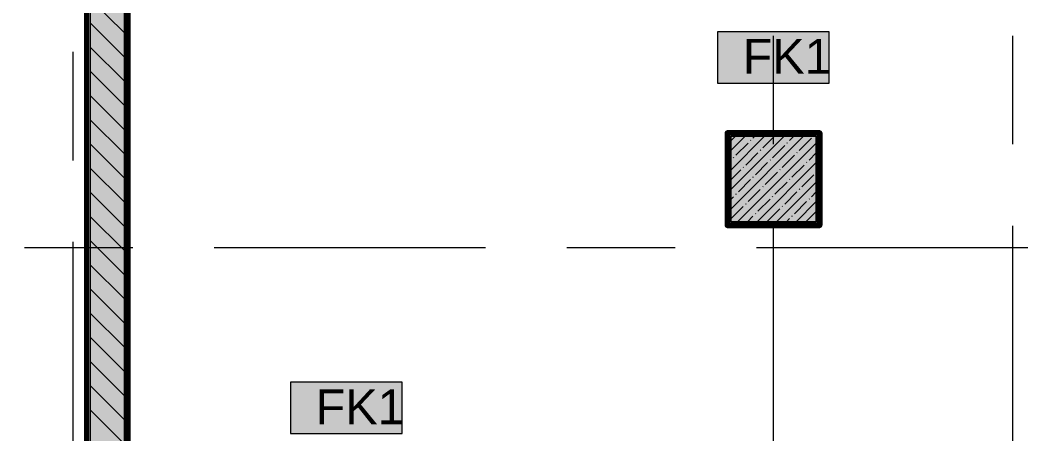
# Model space of a CAD drawing. Header units: millimetres. Extents: x -3817 to 677485, y -22715 to 103890.
# Drawn here: x 618335 to 624234, y 15787 to 18206 of the extents above; entities that cross this region are included whole.
import ezdxf

# ---------------------------------------------------------------- set-up
doc = ezdxf.new("R2010")
doc.units = ezdxf.units.MM
doc.layers.add('PDF _Геометрия', color=7, linetype='Continuous', true_color=0x1d1d1d)
doc.layers.add('PDF _Сплошная заливка', color=7, linetype='Continuous', true_color=0xffffff)
doc.layers.add('PDF _Текст', color=7, linetype='Continuous')
doc.styles.add('PDF GOST-Common', font='arial.ttf')

msp = doc.modelspace()

# ---------------------------------------------------------------- hatches: boundary and pattern name
at = {"layer": 'PDF _Сплошная заливка', "transparency": 33554559}
h = msp.add_hatch(color=256, dxfattribs=at)
h.paths.add_polyline_path([(618945.5, 14196.9), (618945.5, 18576.9), (618745.5, 18576.9), (618745.5, 14196.9)], flags=0)
h.paths.add_polyline_path([(618888.3, 19176.9), (618945.5, 19176.9), (618945.5, 28376.9), (618745.5, 28376.9), (618745.5, 19176.9)], flags=0)
for points in [[(623015.5, 17526.9), (623015.5, 17546.9), (622475.5, 17546.9), (622475.5, 17526.9), (622995.5, 17526.9)], [(622995.5, 17006.9), (623015.5, 17006.9), (623015.5, 17026.9), (622495.5, 17026.9), (622495.5, 17006.9)]]:
    msp.add_hatch(color=256, dxfattribs=at).paths.add_polyline_path(points)

# ---------------------------------------------------------------- linework, layer by layer
at = {"layer": 'PDF _Геометрия', "color": 9, "lineweight": 9, "true_color": 0xc0c0c0}
for points in [[(618965.5, 15497.9), (618965.5, 28756.9), (619295.5, 28756.9), (619295.5, 28776.9), (619295.5, 28976.9), (618945.5, 28976.9), (618945.5, 28776.9), (618945.5, 15496.9), (618945.5, 28376.9), (618745.5, 28376.9), (618745.5, 19176.9)], [(618745.5, 18576.9), (618745.5, 14196.9), (618945.5, 14196.9), (618945.5, 15476.9), (620835.5, 15476.9), (620635.5, 15476.9), (618945.5, 15476.9), (618945.5, 15276.9), (620635.5, 15276.9), (620635.5, 13776.9), (618945.5, 13776.9)]]:
    msp.add_lwpolyline(points, dxfattribs=at)
at = {"layer": 'PDF _Геометрия', "color": 231, "lineweight": 70, "true_color": 0xff80c0}
for points in [[(618965.5, 28776.9), (618965.5, 15497.9)], [(620856.5, 13776.9), (620856.5, 15497.9), (620855.5, 15497.9), (618966.5, 15497.9), (618966.5, 28755.9), (619295.5, 28755.9), (619295.5, 28756.9), (618966.5, 28756.9), (618966.5, 28776.9)], [(618325.5, 13796.9), (618325.5, 14196.9), (618725.5, 14196.9), (618725.5, 14197.9), (618725.5, 18555.9), (618724.5, 18555.9), (618724.5, 14197.9), (618324.5, 14197.9), (618324.5, 14196.9), (618324.5, 13797.9), (612965.5, 13797.9), (612965.5, 13796.9), (618312.4, 13796.9)]]:
    msp.add_lwpolyline(points, dxfattribs=at)
at = {"layer": 'PDF _Геометрия', "lineweight": 9}
for points in [[(618945.5, 18131.2), (618745.5, 18331.2)], [(618945.5, 17989.8), (618745.5, 18189.8)], [(618945.5, 17848.4), (618745.5, 18048.4)], [(618945.5, 17706.9), (618745.5, 17906.9)], [(618945.5, 17565.5), (618745.5, 17765.5)], [(618945.5, 17424.1), (618745.5, 17624.1)], [(622495.5, 17443.2), (622579.1, 17526.9)], [(622495.5, 17329.2), (622693.2, 17526.9)], [(622495.5, 17215.1), (622807.2, 17526.9)], [(622495.5, 17101.1), (622921.3, 17526.9)], [(622495.5, 17500.2), (622522.1, 17526.9)], [(622625.1, 17515.9), (622636.1, 17526.9)], [(622682.2, 17458.8), (622750.2, 17526.9)], [(622839, 17501.6), (622864.2, 17526.9)], [(618945.5, 17282.7), (618745.5, 17482.7)], [(622525.3, 17416.1), (622596.6, 17487.3)], [(622535.3, 17026.9), (622995.5, 17487)], [(622610.9, 17501.6), (622613.2, 17504)], [(622739.2, 17401.8), (622810.5, 17473.1)], [(622824.7, 17487.3), (622827.1, 17489.7)], [(622896, 17444.6), (622967.3, 17515.9)], [(622511.1, 17401.8), (622513.5, 17404.2)], [(622582.4, 17359), (622653.6, 17430.3)], [(622667.9, 17444.6), (622670.3, 17447)], [(622796.2, 17344.8), (622867.5, 17416.1)], [(622881.7, 17430.3), (622884.1, 17432.7)], [(622953, 17387.6), (622995.5, 17430)], [(622495.5, 17386.2), (622496.8, 17387.6)], [(622568.1, 17344.8), (622570.5, 17347.2)], [(622639.4, 17302), (622710.7, 17373.3)], [(622649.3, 17026.9), (622995.5, 17373)], [(622724.9, 17387.6), (622727.3, 17389.9)], [(622853.2, 17287.8), (622924.5, 17359)], [(622938.8, 17373.3), (622941.1, 17375.7)], [(618945.5, 17141.2), (618745.5, 17341.2)], [(622495.5, 17272.1), (622553.9, 17330.5)], [(622625.1, 17287.8), (622627.5, 17290.1)], [(622696.4, 17245), (622767.7, 17316.3)], [(622781.9, 17330.5), (622784.3, 17332.9)], [(622910.3, 17230.7), (622981.5, 17302)], [(622539.6, 17202.2), (622610.9, 17273.5)], [(622682.2, 17230.7), (622684.5, 17233.1)], [(622753.4, 17188), (622824.7, 17259.3)], [(622763.4, 17026.9), (622995.5, 17258.9)], [(622839, 17273.5), (622841.3, 17275.9)], [(618945.5, 16999.8), (618745.5, 17199.8)], [(622495.5, 17158.1), (622511.1, 17173.7)], [(622525.3, 17188), (622527.7, 17190.3)], [(622596.6, 17145.2), (622667.9, 17216.5)], [(622739.2, 17173.7), (622741.6, 17176.1)], [(622810.5, 17130.9), (622881.7, 17202.2)], [(622896, 17216.5), (622898.4, 17218.9)], [(622967.3, 17173.7), (622995.5, 17201.9)], [(622496.8, 17045.4), (622568.1, 17116.7)], [(622582.4, 17130.9), (622584.7, 17133.3)], [(622653.6, 17088.2), (622724.9, 17159.5)], [(622796.2, 17116.7), (622798.6, 17119.1)], [(622867.5, 17073.9), (622938.8, 17145.2)], [(622877.4, 17026.9), (622995.5, 17144.9)], [(622953, 17159.5), (622955.4, 17161.8)], [(618945.5, 16858.4), (618745.5, 17058.4)], [(622592.3, 17026.9), (622625.1, 17059.7)], [(622639.4, 17073.9), (622641.8, 17076.3)], [(622710.7, 17031.2), (622781.9, 17102.4)], [(622853.2, 17059.7), (622855.6, 17062)], [(622934.5, 17026.9), (622995.5, 17087.8)], [(622820.4, 17026.9), (622839, 17045.4)], [(622991.5, 17026.9), (622995.5, 17030.8)], [(618945.5, 16717), (618745.5, 16917)], [(618945.5, 16575.6), (618745.5, 16775.6)], [(618945.5, 16434.1), (618745.5, 16634.1)], [(618945.5, 16292.7), (618745.5, 16492.7)], [(618945.5, 16151.3), (618745.5, 16351.3)], [(618945.5, 16009.9), (618745.5, 16209.9)], [(618945.5, 15868.5), (618745.5, 16068.5)], [(618945.5, 15727), (618745.5, 15927)]]:
    msp.add_lwpolyline(points, dxfattribs=at)
at = {"layer": 'PDF _Геометрия', "color": 253, "lineweight": 9, "true_color": 0x9b9b9b}
for points in [[(618945.5, 18183.7), (618946.7, 18183.7)], [(618958.4, 18173.7), (618953.4, 18182.4)], [(618955.6, 18131.9), (618950.6, 18123.2)], [(618962.5, 18105.6), (618957.4, 18114.3)], [(618945.5, 18061.7), (618946.7, 18061.7)], [(618955.4, 17996), (618950.4, 18004.7)], [(618962.7, 18022.3), (618957.6, 18013.6)], [(618965.5, 18039.5), (618961.5, 18046.3)], [(618945.5, 17970.3), (618946.7, 17970.3)], [(618958.6, 17954.2), (618953.6, 17945.5)], [(618948.3, 17886.3), (618945.5, 17891.3)], [(618965.5, 17905.2), (618964.7, 17903.9)], [(618945.5, 17848.4), (618946.7, 17848.4)], [(618952.4, 17818.3), (618947.4, 17827)], [(618945.5, 17726.5), (618946.7, 17726.5)], [(618957.5, 17708.5), (618952.5, 17699.8)], [(618965.5, 17661.3), (618963.6, 17658.2)], [(618945.5, 17635), (618946.7, 17635)], [(622484.1, 17537.8), (622479, 17529.1)], [(622560.3, 17543.2), (622558.2, 17546.9)], [(622594.3, 17543.6), (622604.3, 17543.6)], [(622685.7, 17543.6), (622695.8, 17543.6)], [(622729.8, 17536.7), (622724.8, 17528)], [(622738, 17540.2), (622734.2, 17546.9)], [(622746.7, 17543.6), (622756.7, 17543.6)], [(622779.7, 17529.1), (622774.7, 17537.8)], [(622797.8, 17532.6), (622794.5, 17526.9)], [(622847.7, 17533.1), (622842.7, 17541.9)], [(622886.5, 17526.9), (622884.3, 17530.7)], [(622899.1, 17543.6), (622909.1, 17543.6)], [(622990.5, 17543.6), (623000.6, 17543.6)], [(623015.5, 17543.8), (623012.1, 17538.1)], [(618945.5, 17513.1), (618946.7, 17513.1)], [(618957.6, 17504.5), (618952.6, 17513.2)], [(622475.5, 17513.1), (622482.4, 17513.1)], [(622495.2, 17496.2), (622490.2, 17487.5)], [(623014.3, 17488.5), (623009.2, 17497.2)], [(622995.5, 17452.1), (623000.6, 17452.1)], [(623015.5, 17425.5), (623013.3, 17429.2)], [(618945.5, 17391.2), (618946.7, 17391.2)], [(618952.3, 17394.7), (618947.3, 17386)], [(618965.5, 17368.9), (618960.7, 17377.1)], [(622475.5, 17391.2), (622482.4, 17391.2)], [(622489.3, 17361.4), (622484.3, 17370.1)], [(623015.5, 17360.9), (623015.1, 17360.4)], [(618948.2, 17326.7), (618945.5, 17321.9)], [(618945.5, 17299.7), (618946.7, 17299.7)], [(618959.4, 17285.1), (618954.4, 17276.4)], [(622495.5, 17313.7), (622493.2, 17309.8)], [(623011.3, 17310.8), (623006.2, 17319.5)], [(622475.5, 17269.3), (622482.4, 17269.3)], [(622495.5, 17228.9), (622492.5, 17234.1)], [(623000.1, 17269.2), (622995.5, 17277.2)], [(622995.5, 17269.3), (623000.6, 17269.3)], [(618945.5, 17177.8), (618946.7, 17177.8)], [(622475.5, 17177.8), (622482.4, 17177.8)], [(622995.5, 17208.3), (623000.6, 17208.3)], [(622996.7, 17206.6), (622995.5, 17204.4)], [(623004.2, 17201.2), (622999.2, 17209.9)], [(618951.6, 17149.1), (618946.6, 17157.8)], [(622995.5, 17116.9), (623000.6, 17116.9)], [(623008.3, 17133.1), (623003.3, 17141.8)], [(623015.5, 17117.1), (623014, 17114.6)], [(618947.1, 17081), (618945.5, 17078.1)], [(618945.5, 17055.9), (618946.7, 17055.9)], [(622475.5, 17055.9), (622482.4, 17055.9)], [(622495.5, 17069.9), (622492.1, 17064)], [(622997.1, 17091.5), (622995.5, 17094.4)], [(618958.3, 17039.3), (618953.3, 17030.6)], [(618965.5, 16990.8), (618964.4, 16989)], [(622482.9, 17006.9), (622478.3, 17014.7)], [(622505.8, 17026.9), (622503.2, 17022.4)], [(622533.3, 17025.4), (622543.4, 17025.4)], [(622602.7, 17011.8), (622599.9, 17006.9)], [(622619.4, 17014.2), (622614.4, 17022.9)], [(622624.7, 17025.4), (622634.8, 17025.4)], [(622670.7, 17007.7), (622670.2, 17006.9)], [(622685.7, 17025.4), (622695.8, 17025.4)], [(622752.2, 17026.9), (622749, 17021.3)], [(622797.1, 17011.2), (622792.1, 17019.9)], [(622822, 17025.9), (622817, 17017.2)], [(622834.8, 17006.9), (622833.7, 17008.8)], [(622838.1, 17025.4), (622848.2, 17025.4)], [(622905.2, 17006.9), (622901.8, 17012.8)], [(622929.5, 17025.4), (622939.6, 17025.4)], [(618945.5, 16964.5), (618946.7, 16964.5)], [(618945.5, 16842.5), (618946.7, 16842.5)], [(618960.9, 16767.3), (618955.8, 16776)], [(618945.5, 16720.6), (618946.7, 16720.6)], [(618965, 16699.2), (618959.9, 16708)], [(618949, 16657.5), (618945.5, 16651.3)], [(618965.5, 16637.4), (618964, 16639.9)], [(618945.5, 16629.2), (618946.7, 16629.2)], [(618957.9, 16589.6), (618952.9, 16598.3)], [(618946.7, 16547.9), (618945.5, 16550.1)], [(618945.5, 16507.3), (618946.7, 16507.3)], [(618950.8, 16479.9), (618945.8, 16488.6)], [(618947.9, 16411.8), (618945.5, 16407.5)], [(618954.9, 16411.9), (618949.9, 16420.6)], [(618945.5, 16385.3), (618946.7, 16385.3)], [(618959.1, 16370.2), (618954.1, 16361.5)], [(618945.5, 16293.9), (618946.7, 16293.9)], [(618965.5, 16259.3), (618961.1, 16251.8)], [(618945.5, 16172), (618946.7, 16172)], [(618962.1, 16192.5), (618957.1, 16183.8)], [(618960.1, 16098.1), (618955, 16106.8)], [(618945.5, 16050.1), (618946.7, 16050.1)], [(618945.5, 15958.6), (618946.7, 15958.6)], [(618961, 15946.7), (618956, 15938)], [(618965.5, 15966.9), (618963.2, 15970.8)], [(618945.9, 15878.8), (618945.5, 15879.6)], [(618945.5, 15836.7), (618946.7, 15836.7)]]:
    msp.add_lwpolyline(points, dxfattribs=at)
at = {"layer": 'PDF _Геометрия', "color": 7, "lineweight": 9}
for points in [[(623071, 18138), (622417.8, 18138), (622417.8, 17838), (623071, 17838)], [(622995.5, 17526.9), (622495.5, 17526.9), (622495.5, 17026.9), (622995.5, 17026.9)], [(620571, 16088), (619917.9, 16088), (619917.9, 15788), (620571, 15788)]]:
    msp.add_lwpolyline(points, close=True, dxfattribs=at)
at = {"layer": 'PDF _Геометрия', "color": 253, "lineweight": 9, "true_color": 0xaaaaaa}
for points in [[(622745.5, 17480.3), (622745.5, 18115.3)], [(624145.5, 17480.3), (624145.5, 18115.3)], [(618645.5, 17385.2), (618645.5, 18020.2)], [(622745.5, 15416.5), (622745.5, 17004)], [(624145.5, 15416.5), (624145.5, 17004)], [(618360.2, 16876.9), (618995.2, 16876.9)], [(618645.5, 15321.4), (618645.5, 16908.9)], [(619471.4, 16876.9), (621058.9, 16876.9)], [(621535.2, 16876.9), (622170.2, 16876.9)], [(622646.4, 16876.9), (624233.9, 16876.9)]]:
    msp.add_lwpolyline(points, dxfattribs=at)
at = {"layer": 'PDF _Геометрия', "color": 7, "lineweight": 9}
msp.add_lwpolyline([(622744.4, 17547.4), (622744.4, 17824.1)], dxfattribs=at)
at = {"layer": 'PDF _Геометрия', "color": 231, "lineweight": 70, "true_color": 0xff80c0}
for points in [[(623016.5, 17546.9), (623016.5, 17547.9), (622474.5, 17547.9), (622474.5, 17546.9), (622474.5, 17005.9), (622475.5, 17005.9), (623016.5, 17005.9), (623016.5, 17006.9)], [(623015.5, 17006.9), (622475.5, 17006.9), (622475.5, 17546.9), (623015.5, 17546.9)]]:
    msp.add_lwpolyline(points, close=True, dxfattribs=at)
at = {"layer": 'PDF _Геометрия', "color": 9, "lineweight": 9, "true_color": 0xc0c0c0}
for points in [[(623015.5, 17526.9), (623015.5, 17546.9), (622475.5, 17546.9), (622475.5, 17526.9), (622475.5, 17006.9), (622495.5, 17006.9), (623015.5, 17006.9), (623015.5, 17026.9)], [(622995.5, 17026.9), (622495.5, 17026.9), (622495.5, 17526.9), (622995.5, 17526.9)]]:
    msp.add_lwpolyline(points, close=True, dxfattribs=at)
at = {"layer": 'PDF _Сплошная заливка', "lineweight": 35, "transparency": 33554559}
for points in [[(618965.5, 15496.9), (618965.5, 28776.9), (618945.5, 15496.9), (618945.5, 28776.9)], [(622495.5, 17006.9), (622495.5, 17526.9), (622475.5, 17006.9), (622475.5, 17526.9)], [(622495.5, 17026.9), (622995.5, 17026.9), (622495.5, 17526.9), (622995.5, 17526.9)], [(622995.5, 17026.9), (623015.5, 17026.9), (622995.5, 17526.9), (623015.5, 17526.9)]]:
    msp.add_solid(points, dxfattribs=at)
at = {"layer": 'PDF _Сплошная заливка', "lineweight": 9, "transparency": 33554559}
for points in [[(623071, 18138), (622417.8, 18138), (623071, 17838), (622417.8, 17838)], [(620571, 16088), (619917.9, 16088), (620571, 15788), (619917.9, 15788)]]:
    msp.add_solid(points, dxfattribs=at)
at = {"layer": 'PDF _Сплошная заливка', "color": 254, "lineweight": 35, "true_color": 0xffb9dc, "transparency": 33554559}
for points in [[(622474.5, 17005.9), (622475.5, 17006.9), (622474.5, 17546.9)], [(623015.5, 17546.9), (623016.5, 17547.9), (622475.5, 17546.9)], [(623016.5, 17005.9), (623015.5, 17006.9), (622475.5, 17005.9)]]:
    msp.add_solid(points, dxfattribs=at)

# ---------------------------------------------------------------- texts
at = {"layer": 'PDF _Текст', "char_height": 203.2, "attachment_point": 4, "style": 'PDF GOST-Common'}
for insert in [(622564.9, 17994.6), (620065, 15944.6)]:
    msp.add_mtext('FK1', dxfattribs=dict(at, insert=insert))

doc.saveas('drawing.dxf')
